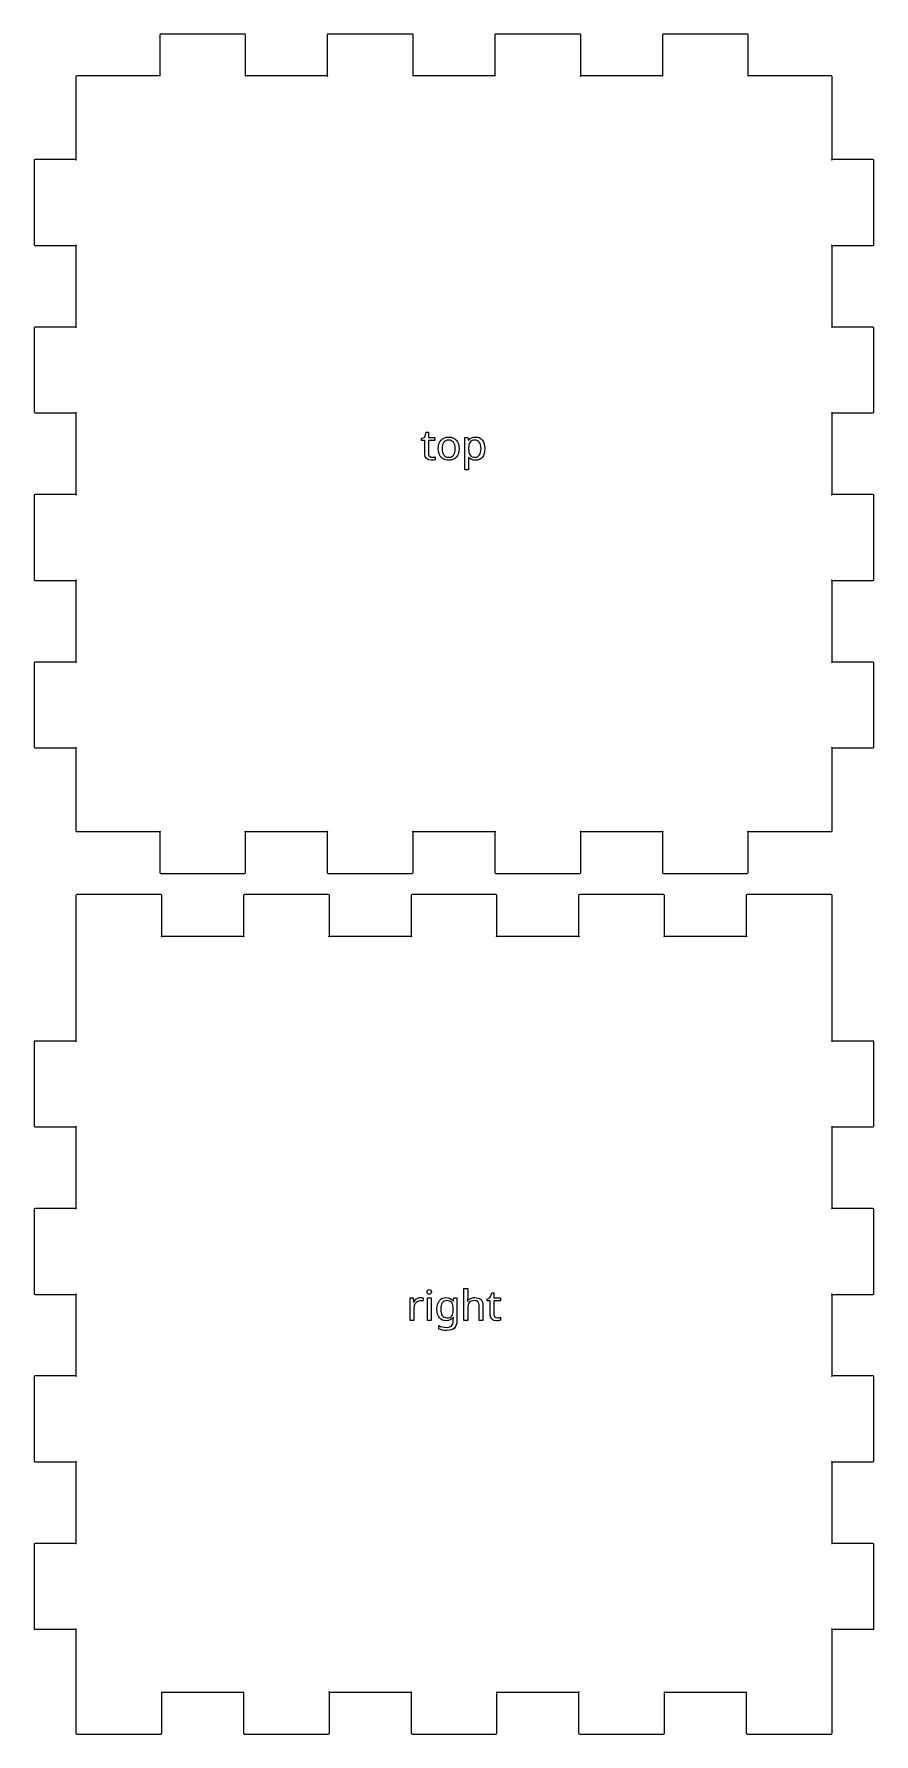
# Model space of a CAD drawing. Header units: millimetres. Extents: x 4 to 597, y 21 to 392.
# Drawn here: x 86 to 166.2, y 229.7 to 392.1 of the extents above; entities that cross this region are included whole.
import ezdxf

# ---------------------------------------------------------------- set-up
doc = ezdxf.new("R2010")
doc.units = ezdxf.units.MM
doc.layers.add('Layer_1', color=7, linetype='CONTINUOUS')

msp = doc.modelspace()

# ---------------------------------------------------------------- linework, layer by layer
at = {"layer": 'Layer_1', "color": 7}
for p, q in [((97.9934, 392.006), (97.9934, 388.106)), ((106.0934, 392.106), (98.0934, 392.106)), ((106.1934, 388.106), (106.1934, 392.006)), ((113.9934, 392.006), (113.9934, 388.106)), ((122.0934, 392.106), (114.0934, 392.106)), ((122.1934, 388.106), (122.1934, 392.006)), ((129.9934, 392.006), (129.9934, 388.106)), ((138.0934, 392.106), (130.0934, 392.106)), ((138.1934, 388.106), (138.1934, 392.006)), ((145.9934, 392.006), (145.9934, 388.106)), ((154.0934, 392.106), (146.0934, 392.106)), ((154.1934, 388.106), (154.1934, 392.006)), ((89.9934, 388.006), (89.9934, 380.106)), ((97.9934, 388.106), (90.0934, 388.106)), ((113.9934, 388.106), (106.1934, 388.106)), ((129.9934, 388.106), (122.1934, 388.106)), ((145.9934, 388.106), (138.1934, 388.106)), ((162.0934, 388.106), (154.1934, 388.106)), ((162.1934, 380.106), (162.1934, 388.006)), ((89.9934, 380.106), (86.0934, 380.106)), ((166.0934, 380.106), (162.1934, 380.106)), ((85.9934, 380.006), (85.9934, 372.006)), ((166.1934, 372.006), (166.1934, 380.006)), ((86.0934, 371.906), (89.9934, 371.906)), ((89.9934, 371.906), (89.9934, 364.106)), ((162.1934, 364.106), (162.1934, 371.906)), ((162.1934, 371.906), (166.0934, 371.906)), ((85.9934, 364.006), (85.9934, 356.006)), ((89.9934, 364.106), (86.0934, 364.106)), ((166.0934, 364.106), (162.1934, 364.106)), ((166.1934, 356.006), (166.1934, 364.006)), ((86.0934, 355.906), (89.9934, 355.906)), ((89.9934, 355.906), (89.9934, 348.106)), ((162.1934, 348.106), (162.1934, 355.906)), ((162.1934, 355.906), (166.0934, 355.906)), ((123.302384, 353.597406), (123.443009, 354.054438)), ((123.443009, 354.054438), (123.651994, 354.054438)), ((123.651994, 354.054438), (123.651994, 353.56225)), ((122.995744, 353.456781), (123.302384, 353.597406)), ((122.995744, 353.288813), (122.995744, 353.456781)), ((123.298478, 353.288813), (122.995744, 353.288813)), ((123.298478, 352.040766), (123.298478, 353.288813)), ((123.651994, 353.56225), (124.271134, 353.56225)), ((124.271134, 353.288813), (123.651994, 353.288813)), ((123.651994, 353.288813), (123.651994, 352.050531)), ((124.271134, 353.56225), (124.271134, 353.288813)), ((124.958634, 352.493891), (124.958634, 352.493891)), ((126.577775, 352.493891), (126.577775, 352.493891)), ((127.134416, 350.456781), (127.134416, 353.56225)), ((127.134416, 353.56225), (127.423478, 353.56225)), ((127.423478, 353.56225), (127.470353, 353.269281)), ((127.470353, 353.269281), (127.485978, 353.269281)), ((127.485978, 352.56225), (127.485978, 352.493891)), ((128.091447, 353.306391), (128.091447, 353.306391)), ((123.987932, 351.665766), (123.987931, 351.665766)), ((124.286759, 351.710688), (124.286759, 351.441156)), ((127.485978, 351.689203), (127.462541, 351.689203)), ((127.462541, 351.689203), (127.470351, 351.609125)), ((127.485976, 351.337641), (127.485976, 350.456781)), ((128.150041, 351.378656), (128.150041, 351.378656)), ((127.485976, 350.456781), (127.134416, 350.456781)), ((85.9934, 348.006), (85.9934, 340.006)), ((89.9934, 348.106), (86.0934, 348.106)), ((166.0934, 348.106), (162.1934, 348.106)), ((166.1934, 340.006), (166.1934, 348.006)), ((86.0934, 339.906), (89.9934, 339.906)), ((89.9934, 339.906), (89.9934, 332.106)), ((162.1934, 332.106), (162.1934, 339.906)), ((162.1934, 339.906), (166.0934, 339.906)), ((85.9934, 332.006), (85.9934, 324.006)), ((89.9934, 332.106), (86.0934, 332.106)), ((166.0934, 332.106), (162.1934, 332.106)), ((166.1934, 324.006), (166.1934, 332.006)), ((86.0934, 323.906), (89.9934, 323.906)), ((89.9934, 323.906), (89.9934, 316.006)), ((162.1934, 316.006), (162.1934, 323.906)), ((162.1934, 323.906), (166.0934, 323.906)), ((90.0934, 315.906), (97.9934, 315.906)), ((97.9934, 315.906), (97.9934, 312.006)), ((106.1934, 312.006), (106.1934, 315.906)), ((106.1934, 315.906), (113.9934, 315.906)), ((113.9934, 315.906), (113.9934, 312.006)), ((122.1934, 312.006), (122.1934, 315.906)), ((122.1934, 315.906), (129.9934, 315.906)), ((129.9934, 315.906), (129.9934, 312.006)), ((138.1934, 312.006), (138.1934, 315.906)), ((138.1934, 315.906), (145.9934, 315.906)), ((145.9934, 315.906), (145.9934, 312.006)), ((154.1934, 312.006), (154.1934, 315.906)), ((154.1934, 315.906), (162.0934, 315.906)), ((98.0934, 311.906), (106.0934, 311.906)), ((114.0934, 311.906), (122.0934, 311.906)), ((130.0934, 311.906), (138.0934, 311.906)), ((146.0934, 311.906), (154.0934, 311.906)), ((89.9934, 309.806), (89.9934, 305.806)), ((98.0934, 309.906), (90.0934, 309.906)), ((98.1934, 305.906), (98.1934, 309.806)), ((105.9934, 309.806), (105.9934, 305.906)), ((114.0934, 309.906), (106.0934, 309.906)), ((114.1934, 305.906), (114.1934, 309.806)), ((121.9934, 309.806), (121.9934, 305.906)), ((130.0934, 309.906), (122.0934, 309.906)), ((130.1934, 305.906), (130.1934, 309.806)), ((137.9934, 309.806), (137.9934, 305.906)), ((146.0934, 309.906), (138.0934, 309.906)), ((146.1934, 305.906), (146.1934, 309.806)), ((153.9934, 309.806), (153.9934, 305.906)), ((162.0934, 309.906), (154.0934, 309.906)), ((162.1934, 305.806), (162.1934, 309.806)), ((89.9934, 305.806), (89.9934, 295.906)), ((105.9934, 305.906), (98.1934, 305.906)), ((121.9934, 305.906), (114.1934, 305.906)), ((137.9934, 305.906), (130.1934, 305.906)), ((153.9934, 305.906), (146.1934, 305.906)), ((162.1934, 295.906), (162.1934, 305.806)), ((85.9934, 295.806), (85.9934, 287.806)), ((89.9934, 295.906), (86.0934, 295.906)), ((166.0934, 295.906), (162.1934, 295.906)), ((166.1934, 287.806), (166.1934, 295.806)), ((86.0934, 287.706), (89.9934, 287.706)), ((89.9934, 287.706), (89.9934, 279.906)), ((162.1934, 279.906), (162.1934, 287.706)), ((162.1934, 287.706), (166.0934, 287.706)), ((85.9934, 279.806), (85.9934, 271.806)), ((89.9934, 279.906), (86.0934, 279.906)), ((166.0934, 279.906), (162.1934, 279.906)), ((166.1934, 271.806), (166.1934, 279.806)), ((86.0934, 271.706), (89.9934, 271.706)), ((89.9934, 271.706), (89.9934, 263.906)), ((121.90297, 269.217719), (121.90297, 271.36225)), ((121.90297, 271.36225), (122.192033, 271.36225)), ((122.192033, 271.36225), (122.231096, 270.969672)), ((122.902971, 271.401312), (122.90297, 271.401312)), ((123.154923, 271.377875), (123.111954, 271.053656)), ((123.52797, 271.942328), (123.52797, 271.942328)), ((123.555314, 269.217719), (123.555314, 271.36225)), ((123.555314, 271.36225), (123.906877, 271.36225)), ((123.906877, 271.36225), (123.906877, 269.217719)), ((126.039689, 271.077094), (126.086564, 271.36225)), ((126.086564, 271.36225), (126.365861, 271.36225)), ((126.365861, 271.36225), (126.365861, 269.182562)), ((127.047502, 269.217719), (127.047502, 272.256781)), ((127.047502, 272.256781), (127.399064, 272.256781)), ((127.399064, 272.256781), (127.399064, 271.366156)), ((129.244767, 271.256781), (129.551408, 271.397406)), ((129.244767, 271.088812), (129.244767, 271.256781)), ((129.551408, 271.397406), (129.692033, 271.854437)), ((129.692033, 271.854437), (129.901017, 271.854437)), ((129.901017, 271.854437), (129.901017, 271.36225)), ((129.901017, 271.36225), (130.520158, 271.36225)), ((130.520158, 271.36225), (130.520158, 271.088812)), ((162.1934, 263.906), (162.1934, 271.706)), ((162.1934, 271.706), (166.0934, 271.706)), ((122.231096, 270.969672), (122.246721, 270.969672)), ((122.254533, 270.36225), (122.254533, 269.217719)), ((126.018205, 271.077094), (126.039689, 271.077094)), ((126.022111, 270.202094), (126.022111, 270.286078)), ((127.379533, 271.065375), (127.40297, 271.065375)), ((127.399064, 270.325141), (127.399064, 269.217719)), ((128.508439, 269.217719), (128.508439, 270.588812)), ((128.856095, 270.614203), (128.856095, 269.217719)), ((129.547502, 271.088812), (129.244767, 271.088812)), ((129.547502, 269.840766), (129.547502, 271.088812)), ((130.520158, 271.088812), (129.901017, 271.088812)), ((129.901017, 271.088812), (129.901017, 269.850531)), ((122.254533, 269.217719), (121.90297, 269.217719)), ((123.906877, 269.217719), (123.555314, 269.217719)), ((124.635392, 268.3935), (124.635392, 268.717719)), ((125.40297, 269.465765), (125.40297, 269.465766)), ((126.029923, 269.500922), (126.014298, 269.500922)), ((126.018205, 269.23725), (126.029923, 269.500922)), ((126.018205, 269.153266), (126.018205, 269.23725)), ((127.399064, 269.217719), (127.047502, 269.217719)), ((128.856095, 269.217719), (128.508439, 269.217719)), ((130.236955, 269.465766), (130.236955, 269.465766)), ((130.535783, 269.510688), (130.535783, 269.241156)), ((85.9934, 263.806), (85.9934, 255.806)), ((89.9934, 263.906), (86.0934, 263.906)), ((166.0934, 263.906), (162.1934, 263.906)), ((166.1934, 255.806), (166.1934, 263.806)), ((86.0934, 255.706), (89.9934, 255.706)), ((89.9934, 255.706), (89.9934, 247.906)), ((162.1934, 247.906), (162.1934, 255.706)), ((162.1934, 255.706), (166.0934, 255.706)), ((85.9934, 247.806), (85.9934, 239.806)), ((89.9934, 247.906), (86.0934, 247.906)), ((166.0934, 247.906), (162.1934, 247.906)), ((166.1934, 239.806), (166.1934, 247.806)), ((86.0934, 239.706), (89.9934, 239.706)), ((89.9934, 239.706), (89.9934, 229.806)), ((162.1934, 229.806), (162.1934, 239.706)), ((162.1934, 239.706), (166.0934, 239.706)), ((98.1934, 229.806), (98.1934, 233.706)), ((98.1934, 233.706), (105.9934, 233.706)), ((105.9934, 233.706), (105.9934, 229.806)), ((114.1934, 229.806), (114.1934, 233.706)), ((114.1934, 233.706), (121.9934, 233.706)), ((121.9934, 233.706), (121.9934, 229.806)), ((130.1934, 229.806), (130.1934, 233.706)), ((130.1934, 233.706), (137.9934, 233.706)), ((137.9934, 233.706), (137.9934, 229.806)), ((146.1934, 229.806), (146.1934, 233.706)), ((146.1934, 233.706), (153.9934, 233.706)), ((153.9934, 233.706), (153.9934, 229.806)), ((90.0934, 229.706), (98.0934, 229.706)), ((106.0934, 229.706), (114.0934, 229.706)), ((122.0934, 229.706), (130.0934, 229.706)), ((138.0934, 229.706), (146.0934, 229.706)), ((154.0934, 229.706), (162.0934, 229.706))]:
    msp.add_line(p, q, dxfattribs=at)
for points in [[(98.0934, 392.106), (98.0384, 392.106), (97.9934, 392.061), (97.9934, 392.006)], [(106.1934, 392.006), (106.1934, 392.061), (106.1484, 392.106), (106.0934, 392.106)], [(114.0934, 392.106), (114.0384, 392.106), (113.9934, 392.061), (113.9934, 392.006)], [(122.1934, 392.006), (122.1934, 392.061), (122.1484, 392.106), (122.0934, 392.106)], [(130.0934, 392.106), (130.0384, 392.106), (129.9934, 392.061), (129.9934, 392.006)], [(138.1934, 392.006), (138.1934, 392.061), (138.1484, 392.106), (138.0934, 392.106)], [(146.0934, 392.106), (146.0384, 392.106), (145.9934, 392.061), (145.9934, 392.006)], [(154.1934, 392.006), (154.1934, 392.061), (154.1484, 392.106), (154.0934, 392.106)], [(90.0934, 388.106), (90.0384, 388.106), (89.9934, 388.061), (89.9934, 388.006)], [(97.9934, 388.106), (97.9934, 388.006), (98.0934, 388.106), (97.9934, 388.106)], [(106.1934, 388.106), (106.0934, 388.106), (106.1934, 388.006), (106.1934, 388.106)], [(113.9934, 388.106), (113.9934, 388.006), (114.0934, 388.106), (113.9934, 388.106)], [(122.1934, 388.106), (122.0934, 388.106), (122.1934, 388.006), (122.1934, 388.106)], [(129.9934, 388.106), (129.9934, 388.006), (130.0934, 388.106), (129.9934, 388.106)], [(138.1934, 388.106), (138.0934, 388.106), (138.1934, 388.006), (138.1934, 388.106)], [(145.9934, 388.106), (145.9934, 388.006), (146.0934, 388.106), (145.9934, 388.106)], [(154.1934, 388.106), (154.0934, 388.106), (154.1934, 388.006), (154.1934, 388.106)], [(162.1934, 388.006), (162.1934, 388.061), (162.1484, 388.106), (162.0934, 388.106)], [(86.0934, 380.106), (86.0384, 380.106), (85.9934, 380.061), (85.9934, 380.006)], [(89.9934, 380.106), (89.9934, 380.006), (90.0934, 380.106), (89.9934, 380.106)], [(162.1934, 380.106), (162.0934, 380.106), (162.1934, 380.006), (162.1934, 380.106)], [(166.1934, 380.006), (166.1934, 380.061), (166.1484, 380.106), (166.0934, 380.106)], [(85.9934, 372.006), (85.9934, 371.951), (86.0384, 371.906), (86.0934, 371.906)], [(89.9934, 371.906), (90.0934, 371.906), (89.9934, 372.006), (89.9934, 371.906)], [(162.1934, 371.906), (162.1934, 372.006), (162.0934, 371.906), (162.1934, 371.906)], [(166.0934, 371.906), (166.1484, 371.906), (166.1934, 371.951), (166.1934, 372.006)], [(86.0934, 364.106), (86.0384, 364.106), (85.9934, 364.061), (85.9934, 364.006)], [(89.9934, 364.106), (89.9934, 364.006), (90.0934, 364.106), (89.9934, 364.106)], [(162.1934, 364.106), (162.0934, 364.106), (162.1934, 364.006), (162.1934, 364.106)], [(166.1934, 364.006), (166.1934, 364.061), (166.1484, 364.106), (166.0934, 364.106)], [(85.9934, 356.006), (85.9934, 355.951), (86.0384, 355.906), (86.0934, 355.906)], [(89.9934, 355.906), (90.0934, 355.906), (89.9934, 356.006), (89.9934, 355.906)], [(162.1934, 355.906), (162.1934, 356.006), (162.0934, 355.906), (162.1934, 355.906)], [(166.0934, 355.906), (166.1484, 355.906), (166.1934, 355.951), (166.1934, 356.006)], [(124.595353, 352.493891), (124.595353, 352.842849), (124.682593, 353.114333), (124.857072, 353.308344)], [(124.716447, 351.904047), (124.635718, 352.073318), (124.595353, 352.269932), (124.595353, 352.493891)], [(124.857072, 353.308344), (125.031551, 353.503656), (125.276343, 353.601313), (125.591447, 353.601313)], [(125.581681, 353.306391), (125.166317, 353.306391), (124.958634, 353.035557), (124.958634, 352.493891)], [(124.958634, 352.493891), (124.958634, 352.224359), (125.011369, 352.019281), (125.116838, 351.878656)], [(126.052384, 353.101313), (125.945614, 353.238031), (125.788712, 353.306391), (125.581681, 353.306391)], [(125.591447, 353.601313), (125.89353, 353.601313), (126.133114, 353.501703), (126.310197, 353.302484)], [(126.214494, 352.493891), (126.214494, 352.763422), (126.160457, 352.965896), (126.052384, 353.101313)], [(126.054338, 351.878656), (126.161108, 352.019281), (126.214494, 352.224359), (126.214494, 352.493891)], [(126.310197, 353.302484), (126.488582, 353.104568), (126.577775, 352.835036), (126.577775, 352.493891)], [(126.577775, 352.493891), (126.577775, 352.14363), (126.489233, 351.870193), (126.31215, 351.673578)], [(127.485978, 353.269281), (127.569311, 353.386469), (127.665666, 353.471104), (127.775041, 353.523188)], [(127.630509, 353.126703), (127.536759, 353.006911), (127.488582, 352.81876), (127.485978, 352.56225)], [(127.485978, 352.493891), (127.485978, 352.203526), (127.534155, 351.99324), (127.630509, 351.863032)], [(128.091447, 353.306391), (127.879207, 353.306391), (127.725561, 353.246495), (127.630509, 353.126703)], [(127.775041, 353.523188), (127.884416, 353.575271), (128.010718, 353.601313), (128.153947, 353.601313)], [(128.519181, 353.097407), (128.418921, 353.236729), (128.276343, 353.306391), (128.091447, 353.306391)], [(128.153947, 353.601313), (128.432593, 353.601313), (128.648739, 353.504307), (128.802384, 353.310297)], [(128.671525, 352.497797), (128.671525, 352.759516), (128.620744, 352.959386), (128.519181, 353.097407)], [(128.519181, 351.888422), (128.620744, 352.034256), (128.671525, 352.237381), (128.671525, 352.497797)], [(128.802384, 353.310297), (128.957332, 353.117589), (129.034806, 352.845453), (129.034806, 352.493891)], [(129.034806, 352.493891), (129.034806, 352.14363), (128.957332, 351.870193), (128.802384, 351.673578)], [(123.927384, 351.378656), (123.508114, 351.378656), (123.298478, 351.599359), (123.298478, 352.040766)], [(123.651994, 352.050531), (123.651994, 351.926833), (123.681291, 351.831781), (123.739885, 351.765375)], [(123.739885, 351.765375), (123.799781, 351.698969), (123.882463, 351.665766), (123.987932, 351.665766)], [(124.134416, 351.40014), (124.066707, 351.385818), (123.997697, 351.378656), (123.927384, 351.378656)], [(123.987931, 351.665766), (124.033504, 351.665766), (124.086889, 351.670323), (124.148088, 351.679438)], [(124.286759, 351.441156), (124.254207, 351.426834), (124.203426, 351.413162), (124.134416, 351.40014)], [(124.148088, 351.679438), (124.209286, 351.688552), (124.255509, 351.698969), (124.286759, 351.710688)], [(125.06215, 351.513422), (124.91241, 351.604568), (124.797176, 351.734776), (124.716447, 351.904047)], [(125.577775, 351.378656), (125.383765, 351.378656), (125.21189, 351.423578), (125.06215, 351.513422)], [(125.116838, 351.878656), (125.223608, 351.739333), (125.380509, 351.669672), (125.587541, 351.669672)], [(126.31215, 351.673578), (126.135067, 351.476964), (125.890275, 351.378656), (125.577775, 351.378656)], [(125.587541, 351.669672), (125.791968, 351.669672), (125.947567, 351.739333), (126.054338, 351.878656)], [(127.470351, 351.609125), (127.480768, 351.507563), (127.485976, 351.417068), (127.485976, 351.337641)], [(128.150041, 351.378656), (127.86228, 351.378656), (127.640926, 351.482172), (127.485978, 351.689203)], [(127.630509, 351.863032), (127.726864, 351.734125), (127.883114, 351.669672), (128.099259, 351.669672)], [(128.099259, 351.669672), (128.278947, 351.669672), (128.418921, 351.742589), (128.519181, 351.888422)], [(128.802384, 351.673578), (128.647436, 351.476964), (128.429989, 351.378656), (128.150041, 351.378656)], [(86.0934, 348.106), (86.0384, 348.106), (85.9934, 348.061), (85.9934, 348.006)], [(89.9934, 348.106), (89.9934, 348.006), (90.0934, 348.106), (89.9934, 348.106)], [(162.1934, 348.106), (162.0934, 348.106), (162.1934, 348.006), (162.1934, 348.106)], [(166.1934, 348.006), (166.1934, 348.061), (166.1484, 348.106), (166.0934, 348.106)], [(85.9934, 340.006), (85.9934, 339.951), (86.0384, 339.906), (86.0934, 339.906)], [(89.9934, 339.906), (90.0934, 339.906), (89.9934, 340.006), (89.9934, 339.906)], [(162.1934, 339.906), (162.1934, 340.006), (162.0934, 339.906), (162.1934, 339.906)], [(166.0934, 339.906), (166.1484, 339.906), (166.1934, 339.951), (166.1934, 340.006)], [(86.0934, 332.106), (86.0384, 332.106), (85.9934, 332.061), (85.9934, 332.006)], [(89.9934, 332.106), (89.9934, 332.006), (90.0934, 332.106), (89.9934, 332.106)], [(162.1934, 332.106), (162.0934, 332.106), (162.1934, 332.006), (162.1934, 332.106)], [(166.1934, 332.006), (166.1934, 332.061), (166.1484, 332.106), (166.0934, 332.106)], [(85.9934, 324.006), (85.9934, 323.951), (86.0384, 323.906), (86.0934, 323.906)], [(89.9934, 323.906), (90.0934, 323.906), (89.9934, 324.006), (89.9934, 323.906)], [(162.1934, 323.906), (162.1934, 324.006), (162.0934, 323.906), (162.1934, 323.906)], [(166.0934, 323.906), (166.1484, 323.906), (166.1934, 323.951), (166.1934, 324.006)], [(89.9934, 316.006), (89.9934, 315.951), (90.0384, 315.906), (90.0934, 315.906)], [(97.9934, 315.906), (98.0934, 315.906), (97.9934, 316.006), (97.9934, 315.906)], [(106.1934, 315.906), (106.1934, 316.006), (106.0934, 315.906), (106.1934, 315.906)], [(113.9934, 315.906), (114.0934, 315.906), (113.9934, 316.006), (113.9934, 315.906)], [(122.1934, 315.906), (122.1934, 316.006), (122.0934, 315.906), (122.1934, 315.906)], [(129.9934, 315.906), (130.0934, 315.906), (129.9934, 316.006), (129.9934, 315.906)], [(138.1934, 315.906), (138.1934, 316.006), (138.0934, 315.906), (138.1934, 315.906)], [(145.9934, 315.906), (146.0934, 315.906), (145.9934, 316.006), (145.9934, 315.906)], [(154.1934, 315.906), (154.1934, 316.006), (154.0934, 315.906), (154.1934, 315.906)], [(162.0934, 315.906), (162.1484, 315.906), (162.1934, 315.951), (162.1934, 316.006)], [(97.9934, 312.006), (97.9934, 311.951), (98.0384, 311.906), (98.0934, 311.906)], [(106.0934, 311.906), (106.1484, 311.906), (106.1934, 311.951), (106.1934, 312.006)], [(113.9934, 312.006), (113.9934, 311.951), (114.0384, 311.906), (114.0934, 311.906)], [(122.0934, 311.906), (122.1484, 311.906), (122.1934, 311.951), (122.1934, 312.006)], [(129.9934, 312.006), (129.9934, 311.951), (130.0384, 311.906), (130.0934, 311.906)], [(138.0934, 311.906), (138.1484, 311.906), (138.1934, 311.951), (138.1934, 312.006)], [(145.9934, 312.006), (145.9934, 311.951), (146.0384, 311.906), (146.0934, 311.906)], [(154.0934, 311.906), (154.1484, 311.906), (154.1934, 311.951), (154.1934, 312.006)], [(90.0934, 309.906), (90.0384, 309.906), (89.9934, 309.861), (89.9934, 309.806)], [(98.1934, 309.806), (98.1934, 309.861), (98.1484, 309.906), (98.0934, 309.906)], [(106.0934, 309.906), (106.0384, 309.906), (105.9934, 309.861), (105.9934, 309.806)], [(114.1934, 309.806), (114.1934, 309.861), (114.1484, 309.906), (114.0934, 309.906)], [(122.0934, 309.906), (122.0384, 309.906), (121.9934, 309.861), (121.9934, 309.806)], [(130.1934, 309.806), (130.1934, 309.861), (130.1484, 309.906), (130.0934, 309.906)], [(138.0934, 309.906), (138.0384, 309.906), (137.9934, 309.861), (137.9934, 309.806)], [(146.1934, 309.806), (146.1934, 309.861), (146.1484, 309.906), (146.0934, 309.906)], [(154.0934, 309.906), (154.0384, 309.906), (153.9934, 309.861), (153.9934, 309.806)], [(162.1934, 309.806), (162.1934, 309.861), (162.1484, 309.906), (162.0934, 309.906)], [(98.1934, 305.906), (98.0934, 305.906), (98.1934, 305.806), (98.1934, 305.906)], [(105.9934, 305.906), (105.9934, 305.806), (106.0934, 305.906), (105.9934, 305.906)], [(114.1934, 305.906), (114.0934, 305.906), (114.1934, 305.806), (114.1934, 305.906)], [(121.9934, 305.906), (121.9934, 305.806), (122.0934, 305.906), (121.9934, 305.906)], [(130.1934, 305.906), (130.0934, 305.906), (130.1934, 305.806), (130.1934, 305.906)], [(137.9934, 305.906), (137.9934, 305.806), (138.0934, 305.906), (137.9934, 305.906)], [(146.1934, 305.906), (146.0934, 305.906), (146.1934, 305.806), (146.1934, 305.906)], [(153.9934, 305.906), (153.9934, 305.806), (154.0934, 305.906), (153.9934, 305.906)], [(86.0934, 295.906), (86.0384, 295.906), (85.9934, 295.861), (85.9934, 295.806)], [(89.9934, 295.906), (89.9934, 295.806), (90.0934, 295.906), (89.9934, 295.906)], [(162.1934, 295.906), (162.0934, 295.906), (162.1934, 295.806), (162.1934, 295.906)], [(166.1934, 295.806), (166.1934, 295.861), (166.1484, 295.906), (166.0934, 295.906)], [(85.9934, 287.806), (85.9934, 287.751), (86.0384, 287.706), (86.0934, 287.706)], [(89.9934, 287.706), (90.0934, 287.706), (89.9934, 287.806), (89.9934, 287.706)], [(162.1934, 287.706), (162.1934, 287.806), (162.0934, 287.706), (162.1934, 287.706)], [(166.0934, 287.706), (166.1484, 287.706), (166.1934, 287.751), (166.1934, 287.806)], [(86.0934, 279.906), (86.0384, 279.906), (85.9934, 279.861), (85.9934, 279.806)], [(89.9934, 279.906), (89.9934, 279.806), (90.0934, 279.906), (89.9934, 279.906)], [(162.1934, 279.906), (162.0934, 279.906), (162.1934, 279.806), (162.1934, 279.906)], [(166.1934, 279.806), (166.1934, 279.861), (166.1484, 279.906), (166.0934, 279.906)], [(85.9934, 271.806), (85.9934, 271.751), (86.0384, 271.706), (86.0934, 271.706)], [(89.9934, 271.706), (90.0934, 271.706), (89.9934, 271.806), (89.9934, 271.706)], [(122.246721, 270.969672), (122.328752, 271.111599), (122.425757, 271.219021), (122.537736, 271.291937)], [(122.537736, 271.291937), (122.649716, 271.364854), (122.77146, 271.401312), (122.902971, 271.401312)], [(122.90297, 271.401312), (122.998022, 271.401312), (123.082007, 271.3935), (123.154923, 271.377875)], [(123.52797, 271.942328), (123.52797, 272.020453), (123.547502, 272.077094), (123.586564, 272.11225)], [(123.586564, 271.772406), (123.547502, 271.808865), (123.52797, 271.865505), (123.52797, 271.942328)], [(123.586564, 272.11225), (123.626929, 272.147406), (123.676408, 272.164984), (123.735002, 272.164984)], [(123.735002, 271.717719), (123.676408, 271.717719), (123.626929, 271.735948), (123.586564, 271.772406)], [(123.735002, 272.164984), (123.789689, 272.164984), (123.837215, 272.147406), (123.87758, 272.11225)], [(123.87758, 271.772406), (123.837215, 271.735948), (123.789689, 271.717719), (123.735002, 271.717719)], [(123.87758, 272.11225), (123.919247, 272.077094), (123.94008, 272.020453), (123.94008, 271.942328)], [(123.94008, 271.942328), (123.94008, 271.865505), (123.919247, 271.808865), (123.87758, 271.772406)], [(124.701798, 271.102484), (124.859351, 271.301703), (125.074194, 271.401312), (125.34633, 271.401312)], [(125.34633, 271.401312), (125.636694, 271.401312), (125.860653, 271.29324), (126.018205, 271.077094)], [(127.399064, 271.366156), (127.399064, 271.248969), (127.392554, 271.148708), (127.379533, 271.065375)], [(127.40297, 271.065375), (127.466772, 271.169542), (127.557267, 271.250922), (127.674455, 271.309516)], [(127.674455, 271.309516), (127.791642, 271.368109), (127.923803, 271.397406), (128.070939, 271.397406)], [(128.070939, 271.397406), (128.331356, 271.397406), (128.527319, 271.334906), (128.65883, 271.209906)], [(128.65883, 271.209906), (128.79034, 271.086208), (128.856095, 270.887641), (128.856095, 270.614203)], [(162.1934, 271.706), (162.1934, 271.806), (162.0934, 271.706), (162.1934, 271.706)], [(166.0934, 271.706), (166.1484, 271.706), (166.1934, 271.751), (166.1934, 271.806)], [(122.336564, 270.727484), (122.281877, 270.618109), (122.254533, 270.496365), (122.254533, 270.36225)], [(122.563127, 270.98725), (122.466772, 270.92475), (122.391252, 270.838161), (122.336564, 270.727484)], [(122.879533, 271.081), (122.766252, 271.081), (122.660783, 271.04975), (122.563127, 270.98725)], [(123.111954, 271.053656), (123.032528, 271.071885), (122.955054, 271.081), (122.879533, 271.081)], [(124.467423, 270.286078), (124.467423, 270.63113), (124.545548, 270.903266), (124.701798, 271.102484)], [(124.699845, 269.467719), (124.544897, 269.661729), (124.467423, 269.934516), (124.467423, 270.286078)], [(124.977189, 270.891547), (124.879533, 270.74962), (124.830705, 270.546495), (124.830705, 270.282172)], [(124.830705, 270.282172), (124.830705, 270.016547), (124.878231, 269.814073), (124.973283, 269.67475)], [(124.973283, 269.67475), (125.069637, 269.535427), (125.212866, 269.465765), (125.40297, 269.465765)], [(125.395158, 271.10639), (125.21547, 271.10639), (125.076147, 271.034776), (124.977189, 270.891547)], [(125.873673, 270.911078), (125.774715, 271.041286), (125.61521, 271.10639), (125.395158, 271.10639)], [(125.40297, 269.465766), (125.619116, 269.465766), (125.776017, 269.523708), (125.873673, 269.639594)], [(126.022111, 270.286078), (126.022111, 270.572536), (125.972632, 270.780869), (125.873673, 270.911078)], [(125.873673, 269.639594), (125.972632, 269.756781), (126.022111, 269.944281), (126.022111, 270.202094)], [(127.549455, 270.92475), (127.449194, 270.803656), (127.399064, 270.603786), (127.399064, 270.325141)], [(128.02797, 271.106391), (127.810522, 271.106391), (127.651017, 271.045844), (127.549455, 270.92475)], [(128.391252, 270.977484), (128.314429, 271.063422), (128.193335, 271.106391), (128.02797, 271.106391)], [(128.508439, 270.588812), (128.508439, 270.763292), (128.469377, 270.892849), (128.391252, 270.977484)], [(130.176408, 269.178656), (129.757137, 269.178656), (129.547502, 269.399359), (129.547502, 269.840766)], [(129.901017, 269.850531), (129.901017, 269.726833), (129.930314, 269.631781), (129.988908, 269.565375)], [(124.635392, 268.717719), (124.843726, 268.60574), (125.107397, 268.54975), (125.426408, 268.54975)], [(125.406877, 268.256781), (125.094377, 268.256781), (124.837215, 268.302354), (124.635392, 268.3935)], [(125.350236, 269.178656), (125.072892, 269.178656), (124.856095, 269.27501), (124.699845, 269.467719)], [(126.014298, 269.500922), (125.869767, 269.286078), (125.648413, 269.178656), (125.350236, 269.178656)], [(126.131486, 268.489203), (125.976538, 268.334255), (125.735002, 268.256781), (125.406877, 268.256781)], [(125.426408, 268.54975), (125.608699, 268.54975), (125.75258, 268.603135), (125.858048, 268.709906)], [(125.858048, 268.709906), (125.964819, 268.816677), (126.018205, 268.964464), (126.018205, 269.153266)], [(126.365861, 269.182562), (126.365861, 268.875271), (126.287736, 268.644151), (126.131486, 268.489203)], [(129.988908, 269.565375), (130.048804, 269.498969), (130.131487, 269.465766), (130.236955, 269.465766)], [(130.383439, 269.20014), (130.315731, 269.185818), (130.24672, 269.178656), (130.176408, 269.178656)], [(130.236955, 269.465766), (130.282527, 269.465766), (130.335913, 269.470323), (130.397111, 269.479438)], [(130.535783, 269.241156), (130.503231, 269.226834), (130.45245, 269.213162), (130.383439, 269.20014)], [(130.397111, 269.479438), (130.458309, 269.488552), (130.504533, 269.498969), (130.535783, 269.510688)], [(86.0934, 263.906), (86.0384, 263.906), (85.9934, 263.861), (85.9934, 263.806)], [(89.9934, 263.906), (89.9934, 263.806), (90.0934, 263.906), (89.9934, 263.906)], [(162.1934, 263.906), (162.0934, 263.906), (162.1934, 263.806), (162.1934, 263.906)], [(166.1934, 263.806), (166.1934, 263.861), (166.1484, 263.906), (166.0934, 263.906)], [(85.9934, 255.806), (85.9934, 255.751), (86.0384, 255.706), (86.0934, 255.706)], [(89.9934, 255.706), (90.0934, 255.706), (89.9934, 255.806), (89.9934, 255.706)], [(162.1934, 255.706), (162.1934, 255.806), (162.0934, 255.706), (162.1934, 255.706)], [(166.0934, 255.706), (166.1484, 255.706), (166.1934, 255.751), (166.1934, 255.806)], [(86.0934, 247.906), (86.0384, 247.906), (85.9934, 247.861), (85.9934, 247.806)], [(89.9934, 247.906), (89.9934, 247.806), (90.0934, 247.906), (89.9934, 247.906)], [(162.1934, 247.906), (162.0934, 247.906), (162.1934, 247.806), (162.1934, 247.906)], [(166.1934, 247.806), (166.1934, 247.861), (166.1484, 247.906), (166.0934, 247.906)], [(85.9934, 239.806), (85.9934, 239.751), (86.0384, 239.706), (86.0934, 239.706)], [(89.9934, 239.706), (90.0934, 239.706), (89.9934, 239.806), (89.9934, 239.706)], [(162.1934, 239.706), (162.1934, 239.806), (162.0934, 239.706), (162.1934, 239.706)], [(166.0934, 239.706), (166.1484, 239.706), (166.1934, 239.751), (166.1934, 239.806)], [(98.1934, 233.706), (98.1934, 233.806), (98.0934, 233.706), (98.1934, 233.706)], [(105.9934, 233.706), (106.0934, 233.706), (105.9934, 233.806), (105.9934, 233.706)], [(114.1934, 233.706), (114.1934, 233.806), (114.0934, 233.706), (114.1934, 233.706)], [(121.9934, 233.706), (122.0934, 233.706), (121.9934, 233.806), (121.9934, 233.706)], [(130.1934, 233.706), (130.1934, 233.806), (130.0934, 233.706), (130.1934, 233.706)], [(137.9934, 233.706), (138.0934, 233.706), (137.9934, 233.806), (137.9934, 233.706)], [(146.1934, 233.706), (146.1934, 233.806), (146.0934, 233.706), (146.1934, 233.706)], [(153.9934, 233.706), (154.0934, 233.706), (153.9934, 233.806), (153.9934, 233.706)], [(89.9934, 229.806), (89.9934, 229.751), (90.0384, 229.706), (90.0934, 229.706)], [(98.0934, 229.706), (98.1484, 229.706), (98.1934, 229.751), (98.1934, 229.806)], [(105.9934, 229.806), (105.9934, 229.751), (106.0384, 229.706), (106.0934, 229.706)], [(114.0934, 229.706), (114.1484, 229.706), (114.1934, 229.751), (114.1934, 229.806)], [(121.9934, 229.806), (121.9934, 229.751), (122.0384, 229.706), (122.0934, 229.706)], [(130.0934, 229.706), (130.1484, 229.706), (130.1934, 229.751), (130.1934, 229.806)], [(137.9934, 229.806), (137.9934, 229.751), (138.0384, 229.706), (138.0934, 229.706)], [(146.0934, 229.706), (146.1484, 229.706), (146.1934, 229.751), (146.1934, 229.806)], [(153.9934, 229.806), (153.9934, 229.751), (154.0384, 229.706), (154.0934, 229.706)], [(162.0934, 229.706), (162.1484, 229.706), (162.1934, 229.751), (162.1934, 229.806)]]:
    msp.add_open_spline(points, degree=3, dxfattribs=at)

doc.saveas('drawing.dxf')
